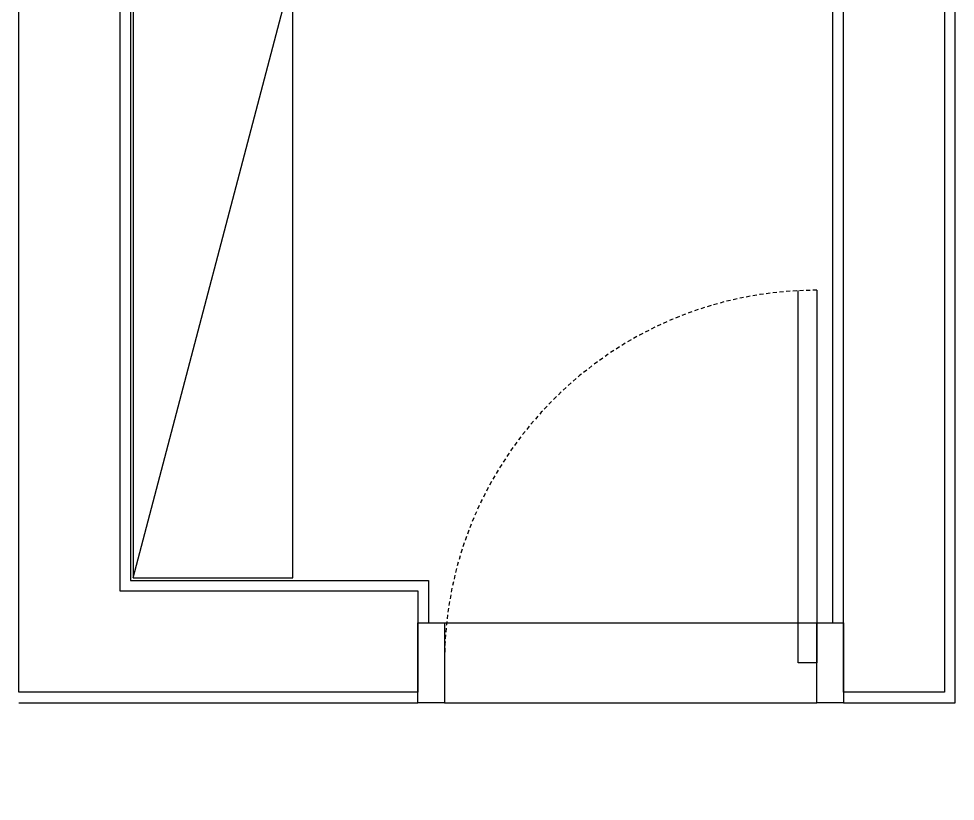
# Model space of a CAD drawing. Header units: millimetres. Extents: x -27104 to 125781, y -3376 to 46996.
# Drawn here: x 60055.82 to 60090.25, y 18800.98 to 18829.74 of the extents above; entities that cross this region are included whole.
import ezdxf

# ---------------------------------------------------------------- set-up
doc = ezdxf.new("R2010")
doc.units = ezdxf.units.MM
doc.header["$LTSCALE"] = 100
doc.header["$MEASUREMENT"] = 0
doc.linetypes.add('A0-000 XR 평면도$0$HID', pattern=[2.5, 1.5, -1])
doc.layers.get('0').update_dxf_attribs({"linetype": 'CONTINUOUS'})
for name, color, linetype in [('A0-000 XR 평면도$0$DOOR', 4, 'CONTINUOUS'), ('A0-000 XR 평면도$0$DOOR(OPEN ELE)', 5, 'CONTINUOUS'), ('ELE9', 9, 'CONTINUOUS')]:
    doc.layers.add(name, color=color, linetype=linetype)

# ---------------------------------------------------------------- blocks, each defined once
blk = doc.blocks.new('A0-000 XR 평면도$0$A$C5E8D039A')
at = {"layer": 'A0-000 XR 평면도$0$DOOR'}
for points in [[(-25, 750), (-25, 800), (125, 800), (125, 750)], [(-25, 0), (-25, 50), (125, 50), (125, 0)]]:
    blk.add_lwpolyline(points, close=True, dxfattribs=at)
blk.add_lwpolyline([(750, 50), (50, 50), (50, 85), (749.2, 85)], dxfattribs=at)
at = {"layer": 'A0-000 XR 평면도$0$DOOR(OPEN ELE)', "linetype": 'A0-000 XR 평면도$0$HID', "ltscale": 0.05}
blk.add_arc((50, 50), 700, 0, 90, dxfattribs=at)
blk = doc.blocks.new('ggtyu')
at = {"layer": 'ELE9', "color": 253, "ltscale": 0.1}
for points in [[(59740.079, 18986.689), (59740.079, 19018.872), (59900.404, 19018.872), (59900.404, 18968.788), (59896.687, 18968.788), (59896.687, 19015.155), (59870.08, 19015.155), (59870.08, 18972.506), (59881.036, 18972.506), (59881.036, 18968.788), (59866.363, 18968.788), (59866.363, 19015.155), (59839.756, 19015.155), (59839.756, 18972.506), (59850.712, 18972.506), (59850.712, 18968.788), (59839.756, 18968.788), (59839.756, 18964.778), (59836.039, 18964.778), (59836.039, 19015.155), (59743.796, 19015.155), (59743.796, 18986.689), (59740.079, 18986.689)], [(59896.687, 18968.397), (59900.795, 18968.397), (59900.795, 19018.872), (59900.404, 19018.872)], [(59896.296, 18971.332), (59896.296, 18995.297), (59896.1, 18995.297), (59896.1, 19014.568), (59870.667, 19014.568), (59870.667, 18995.297), (59870.471, 18995.297), (59870.471, 18972.897), (59881.427, 18972.897), (59881.427, 18971.332)], [(59870.569, 18972.995), (59876.438, 18995.297)], [(59882.014, 18971.332), (59895.709, 18971.332)], [(59866.363, 18968.397), (59881.036, 18968.397)], [(59882.014, 18968.397), (59895.709, 18968.397)]]:
    blk.add_lwpolyline(points, dxfattribs=at)
blk.add_lwpolyline([(59870.569, 18972.995), (59876.438, 18972.995), (59876.438, 18995.297), (59870.569, 18995.297)], close=True, dxfattribs=at)
at = {"layer": 'ELE9', "color": 253, "xscale": 0.01956378461538462, "yscale": 0.01956378461538462, "zscale": 0.01956378461538462, "rotation": 90.00000000000001}
blk.add_blockref('A0-000 XR 평면도$0$A$C5E8D039A', (59896.687, 18968.886), dxfattribs=at)

msp = doc.modelspace()

# ---------------------------------------------------------------- block references
msp.add_blockref('ggtyu', (189.458, -163.799))

doc.saveas('drawing.dxf')
